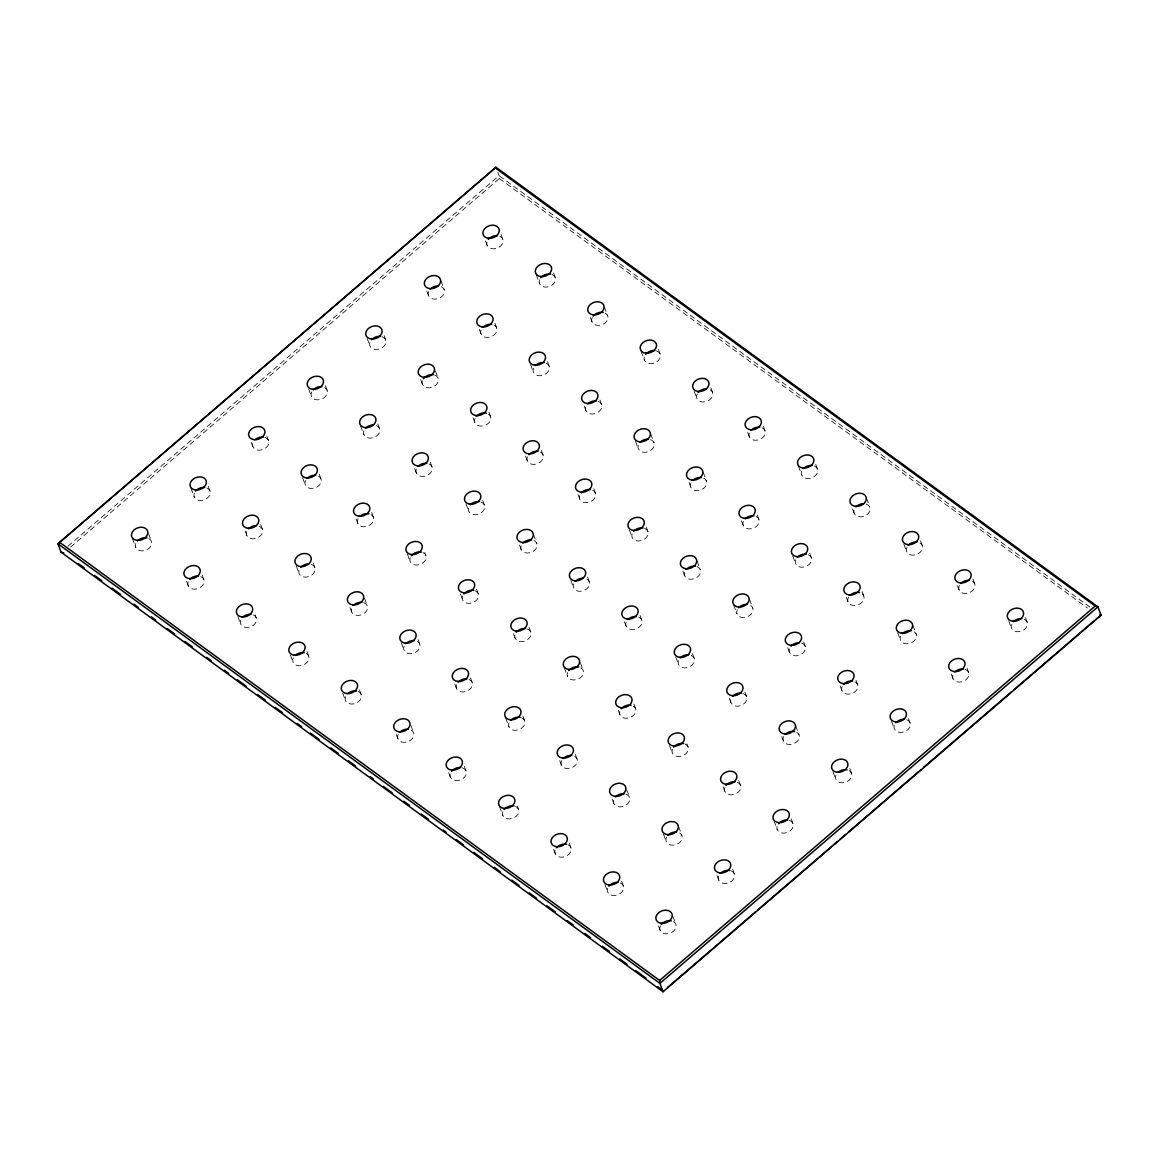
<?xml version="1.0" encoding="UTF-8"?>
<svg xmlns="http://www.w3.org/2000/svg" width="1159" height="1159" viewBox="0 0 1159 1159"><rect width="100%" height="100%" fill="white"/><g stroke="black" fill="none" stroke-linecap="round" stroke-linejoin="round"><path stroke-width="0.75" stroke-dasharray="5 3.75" d="M67.932 546.266L499.08 175.632L497.834 172.271M70.612 547.077L499.355 178.529L499.08 175.632L1089.721 606.939M499.355 178.529L1087.446 607.982M1025.469 617.515L1027.135 622.006M1008.765 620.862L1011.546 628.337M973.024 579.225L974.705 583.716M957.435 585.556L959.101 590.047M920.594 540.934L922.26 545.411M966.997 668.091L968.663 672.582M903.89 544.266L906.671 551.756M951.22 673.973L952.886 678.464M866.483 498.138L869.815 507.12M912.886 625.309L916.218 634.277M852.56 508.975L854.226 513.466M897.674 632.684L900.456 640.159M815.704 464.339L817.385 468.83M862.122 591.496L863.788 595.987M908.468 718.537L910.134 723.028M798.45 466.193L801.782 475.161M846.345 597.378L848.011 601.869M891.503 721.217L894.284 728.707M763.274 426.048L764.94 430.54M809.677 553.205L811.343 557.696M856.023 680.246L857.689 684.737M747.685 432.379L749.351 436.871M792.785 556.088L795.567 563.578M840.174 685.925L841.854 690.402M710.829 387.758L712.495 392.235M757.233 514.915L758.899 519.406M803.593 641.941L805.259 646.432M849.779 768.576L851.459 773.067M694.125 391.09L696.907 398.58M741.456 520.797L743.136 525.288M787.743 647.62L789.409 652.111M833.06 771.865L835.842 779.341M658.384 349.453L660.065 353.944M703.122 472.133L706.468 481.115M749.482 599.16L752.814 608.142M795.668 725.795L799.015 734.777M641.13 351.307L644.476 360.29M689.026 482.492L690.692 486.983M733.633 604.839L736.965 613.821M781.731 736.559L783.397 741.05M604.274 306.671L607.62 315.654M650.692 433.828L654.024 442.81M697.037 560.869L700.384 569.851M744.904 691.995L746.57 696.487M791.22 818.92L792.886 823.412M590.366 317.494L592.032 321.985M635.465 441.217L638.247 448.692M682.854 571.039L684.534 575.53M729.286 698.269L730.952 702.76M773.937 820.717L777.269 829.685M553.509 272.872L555.175 277.363M599.913 400.029L601.593 404.52M646.273 527.07L647.939 531.561M692.459 653.69L694.14 658.182M738.776 780.63L740.456 785.121M536.255 274.712L539.587 283.694M584.136 405.911L585.817 410.402M629.308 529.75L632.09 537.225M675.74 656.979L678.522 664.469M723.158 786.903L724.839 791.394M501.065 234.582L502.745 239.058M547.483 361.738L549.149 366.23M593.828 488.765L595.494 493.256M640.029 615.4L641.695 619.891M686.896 743.832L688.011 746.831M732.647 869.264L734.328 873.756M485.476 240.913L487.157 245.404M530.59 364.621L533.372 372.111M577.979 494.444L579.645 498.935M624.411 621.688L626.077 626.164M669.612 745.614L672.394 753.104M717.044 875.552L718.71 880.043M495.038 323.448L496.704 327.939M541.383 450.474L543.064 454.965M587.584 577.11L589.25 581.601M633.901 704.049L635.567 708.526M678.551 826.483L681.883 835.465M479.261 329.33L480.927 333.806M525.534 456.153L527.215 460.645M570.851 580.398L573.647 587.874M618.283 710.322L619.949 714.813M663.484 834.263L666.266 841.738M440.927 280.666L444.274 289.634M488.953 412.184L490.619 416.675M533.473 534.328L536.82 543.31M580.34 662.76L583.136 670.235M626.657 789.685L629.438 797.175M672.959 916.595L675.74 924.071M426.816 291.025L428.497 295.516M473.104 417.863L474.77 422.354M519.536 545.092L521.202 549.583M564.172 667.541L567.519 676.523M612.155 798.957L613.835 803.448M658.486 925.925L660.152 930.416M435.393 370.894L438.174 378.385M482.709 500.514L484.375 505.005M529.026 627.454L530.692 631.945M575.328 754.393L577.008 758.87M621.63 881.289L623.31 885.78M420.659 379.572L422.325 384.049M465.976 503.803L468.758 511.293M513.408 633.727L515.074 638.218M559.725 760.666L561.391 765.157M604.94 884.636L607.722 892.111M384.064 335.588L385.744 340.08M430.264 462.224L431.93 466.715M476.581 589.163L478.247 593.654M522.897 716.088L524.563 720.579M569.199 842.999L570.865 847.49M367.113 338.283L369.895 345.759M414.647 468.511L416.327 472.988M460.413 593.944L462.629 599.927M505.614 717.885L508.946 726.867M553.611 849.33L555.277 853.821M377.834 423.933L379.5 428.424M424.701 552.365L425.817 555.349M470.453 677.798L472.119 682.289M517.32 806.2L518.421 809.185M360.536 425.715L363.883 434.697M407.417 554.147L410.199 561.637M454.835 684.071L456.516 688.562M499.5 806.548L502.832 815.53M325.389 385.643L327.055 390.134M371.706 512.568L373.372 517.059M418.022 639.507L419.688 643.998M464.31 766.403L465.99 770.894M308.656 388.931L311.438 396.407M356.088 518.855L357.754 523.346M401.289 642.796L404.071 650.271M448.721 772.749L450.402 777.24M319.261 474.277L320.927 478.768M364.462 598.218L367.244 605.708M410.764 725.128L413.546 732.604M302.528 477.566L305.31 485.041M349.96 607.49L351.626 611.981M396.291 734.458L397.957 738.935M266.816 435.987L268.497 440.478M313.133 562.912L314.799 567.403M359.435 689.822L361.101 694.313M251.213 442.26L252.879 446.751M296.414 566.2L299.196 573.691M342.731 693.169L345.512 700.644M260.703 524.621L262.369 529.112M307.005 651.532L308.671 656.023M245.085 530.894L246.751 535.386M290.301 654.864L293.082 662.354M208.258 486.331L209.924 490.822M255.11 614.734L256.226 617.718M190.974 488.113L194.306 497.095M237.856 616.574L240.637 624.064M202.115 574.936L203.781 579.428M186.527 581.282L188.193 585.759M148.569 533.647L151.351 541.137M132.416 538.486L135.762 547.468M789.236 820.34A8.417 6.288 -20.4 0 1 792.408 828.323A8.417 6.288 -20.4 0 1 781.948 833.002A8.417 6.288 -20.4 0 1 777.312 825.686M796.74 732.3A8.417 6.288 -20.4 0 1 797.624 740.963A8.417 6.288 -20.4 0 1 786.57 743.948A8.417 6.288 -20.4 0 1 784.15 735.704M620.34 882.984A8.417 6.288 -20.4 0 1 622.586 891.126A8.417 6.288 -20.4 0 1 612.155 895.356A8.417 6.288 -20.4 0 1 607.736 888.113M914.06 631.727A8.417 6.288 -20.4 0 1 914.929 640.058A8.417 6.288 -20.4 0 1 904.44 643.506A8.417 6.288 -20.4 0 1 900.659 636.132M972.401 581.253A8.417 6.288 -20.4 0 1 973.517 589.685A8.417 6.288 -20.4 0 1 962.781 593.104A8.417 6.288 -20.4 0 1 959.435 585.367M854.965 681.782A8.417 6.288 -20.4 0 1 856.617 690.083A8.417 6.288 -20.4 0 1 846.012 693.893A8.417 6.288 -20.4 0 1 842.144 686.374M737.501 782.311A8.417 6.288 -20.4 0 1 739.558 790.684A8.417 6.288 -20.4 0 1 728.736 794.538A8.417 6.288 -20.4 0 1 725.186 786.715M679.609 832.988A8.417 6.288 -20.4 0 1 680.666 841.448A8.417 6.288 -20.4 0 1 669.931 844.81A8.417 6.288 -20.4 0 1 666.628 837.059M625.788 794.103A8.417 6.288 -20.4 0 1 628.7 802.521A8.417 6.288 -20.4 0 1 617.486 806.519A8.417 6.288 -20.4 0 1 614.574 798.102M862.209 593.843A8.417 6.288 -20.4 0 1 861.948 602.376A8.417 6.288 -20.4 0 1 851.271 604.969A8.417 6.288 -20.4 0 1 848.562 597.175M801.84 643.187A8.417 6.288 -20.4 0 1 804.317 651.575A8.417 6.288 -20.4 0 1 793.321 655.53A8.417 6.288 -20.4 0 1 790.061 647.403M742.919 693.415A8.417 6.288 -20.4 0 1 745.961 701.601A8.417 6.288 -20.4 0 1 735.125 705.961A8.417 6.288 -20.4 0 1 731.315 698.08M919.956 542.948A8.417 6.288 -20.4 0 1 921.072 551.394A8.417 6.288 -20.4 0 1 910.351 554.799A8.417 6.288 -20.4 0 1 906.99 547.077M567.896 844.694A8.417 6.288 -20.4 0 1 570.286 852.604A8.417 6.288 -20.4 0 1 560.246 857.153A8.417 6.288 -20.4 0 1 555.06 850.503M200.826 576.631A8.417 6.288 -20.4 0 1 202.926 584.991A8.417 6.288 -20.4 0 1 192.133 588.888A8.417 6.288 -20.4 0 1 188.526 581.079M493.908 325.027A8.417 6.288 -20.4 0 1 495.574 333.502A8.417 6.288 -20.4 0 1 484.679 337.081A8.417 6.288 -20.4 0 1 481.492 329.113M552.22 274.567A8.417 6.288 -20.4 0 1 554.466 282.695A8.417 6.288 -20.4 0 1 544.035 286.939A8.417 6.288 -20.4 0 1 539.601 279.696M434.755 375.125A8.417 6.288 -20.4 0 1 437.522 383.093A8.417 6.288 -20.4 0 1 427.265 387.7A8.417 6.288 -20.4 0 1 422.354 380.703M499.775 236.277A8.417 6.288 -20.4 0 1 502.166 244.187A8.417 6.288 -20.4 0 1 492.126 248.736A8.417 6.288 -20.4 0 1 486.939 242.086M382.325 336.834A8.417 6.288 -20.4 0 1 384.947 345.005A8.417 6.288 -20.4 0 1 374.299 349.308A8.417 6.288 -20.4 0 1 370.185 341.731M149.047 538.674A8.417 6.288 -20.4 0 1 150.337 546.903A8.417 6.288 -20.4 0 1 139.949 550.655A8.417 6.288 -20.4 0 1 135.777 543.47M264.832 437.407A8.417 6.288 -20.4 0 1 267.888 445.607A8.417 6.288 -20.4 0 1 257.037 449.967A8.417 6.288 -20.4 0 1 253.227 442.072M206.983 488.011A8.417 6.288 -20.4 0 1 209.026 496.371A8.417 6.288 -20.4 0 1 198.218 500.239A8.417 6.288 -20.4 0 1 194.669 492.416M441.463 286.737A8.417 6.288 -20.4 0 1 443.289 294.994A8.417 6.288 -20.4 0 1 432.742 298.921A8.417 6.288 -20.4 0 1 428.7 291.488M324.781 387.657A8.417 6.288 -20.4 0 1 325.665 396.32A8.417 6.288 -20.4 0 1 314.611 399.304A8.417 6.288 -20.4 0 1 312.191 391.061M849.17 770.59A8.417 6.288 -20.4 0 1 850.402 778.834A8.417 6.288 -20.4 0 1 840 782.557A8.417 6.288 -20.4 0 1 835.885 775.342M906.715 719.768A8.417 6.288 -20.4 0 1 909.351 727.953A8.417 6.288 -20.4 0 1 898.703 732.242A8.417 6.288 -20.4 0 1 894.589 724.665M1024.179 619.21A8.417 6.288 -20.4 0 1 1026.121 627.772A8.417 6.288 -20.4 0 1 1014.98 631.307A8.417 6.288 -20.4 0 1 1012.256 623.006M673.451 921.608A8.417 6.288 -20.4 0 1 674.567 930.054A8.417 6.288 -20.4 0 1 663.832 933.459A8.417 6.288 -20.4 0 1 660.485 925.737M515.465 806.403A8.417 6.288 -20.4 0 1 517.711 814.531A8.417 6.288 -20.4 0 1 507.28 818.776A8.417 6.288 -20.4 0 1 502.847 811.532M808.547 554.799A8.417 6.288 -20.4 0 1 810.373 563.057A8.417 6.288 -20.4 0 1 799.811 566.983A8.417 6.288 -20.4 0 1 795.784 559.551M633.292 706.063A8.417 6.288 -20.4 0 1 630.235 717.464A8.417 6.288 -20.4 0 1 619.761 711.496M696.965 566.592A8.417 6.288 -20.4 0 1 699.442 574.994A8.417 6.288 -20.4 0 1 688.432 578.935A8.417 6.288 -20.4 0 1 685.186 570.822M580.847 667.758A8.417 6.288 -20.4 0 1 582.079 676.016A8.417 6.288 -20.4 0 1 571.677 679.725A8.417 6.288 -20.4 0 1 567.548 672.51M521.622 717.783A8.417 6.288 -20.4 0 1 523.506 726.36A8.417 6.288 -20.4 0 1 512.365 729.851A8.417 6.288 -20.4 0 1 509.699 721.521M756.103 516.494A8.417 6.288 -20.4 0 1 757.609 525.172A8.417 6.288 -20.4 0 1 746.396 528.388A8.417 6.288 -20.4 0 1 744.107 519.927M638.754 617.081A8.417 6.288 -20.4 0 1 640.797 625.454A8.417 6.288 -20.4 0 1 629.989 629.308A8.417 6.288 -20.4 0 1 626.439 621.485M731.387 870.96A8.417 6.288 -20.4 0 1 733.43 879.319A8.417 6.288 -20.4 0 1 722.622 883.172A8.417 6.288 -20.4 0 1 719.058 875.349M965.172 669.38A8.417 6.288 -20.4 0 1 967.837 677.711A8.417 6.288 -20.4 0 1 956.885 681.796A8.417 6.288 -20.4 0 1 953.437 673.756M761.97 427.743A8.417 6.288 -20.4 0 1 763.926 436.306A8.417 6.288 -20.4 0 1 752.785 439.841A8.417 6.288 -20.4 0 1 750.061 431.525M644.52 528.301A8.417 6.288 -20.4 0 1 647.142 536.487A8.417 6.288 -20.4 0 1 636.508 540.775A8.417 6.288 -20.4 0 1 632.394 533.198M411.242 730.141A8.417 6.288 -20.4 0 1 412.358 738.587A8.417 6.288 -20.4 0 1 401.637 741.992A8.417 6.288 -20.4 0 1 398.276 734.255M527.026 628.873A8.417 6.288 -20.4 0 1 530.214 636.856A8.417 6.288 -20.4 0 1 519.754 641.535A8.417 6.288 -20.4 0 1 515.118 634.219M469.178 679.478A8.417 6.288 -20.4 0 1 471.22 687.852A8.417 6.288 -20.4 0 1 460.413 691.706A8.417 6.288 -20.4 0 1 456.863 683.882M703.672 478.203A8.417 6.288 -20.4 0 1 705.338 486.679A8.417 6.288 -20.4 0 1 694.429 490.257A8.417 6.288 -20.4 0 1 691.242 482.289M866.135 504.078A8.417 6.288 -20.4 0 1 869.236 512.249A8.417 6.288 -20.4 0 1 858.413 516.653A8.417 6.288 -20.4 0 1 854.545 508.787M750.728 605.549A8.417 6.288 -20.4 0 1 751.394 613.922A8.417 6.288 -20.4 0 1 740.876 617.225A8.417 6.288 -20.4 0 1 737.269 609.779M691.199 655.386A8.417 6.288 -20.4 0 1 693.082 663.962A8.417 6.288 -20.4 0 1 681.927 667.454A8.417 6.288 -20.4 0 1 679.261 659.123M462.311 767.852A8.417 6.288 -20.4 0 1 465.657 775.574A8.417 6.288 -20.4 0 1 455.646 780.601A8.417 6.288 -20.4 0 1 450.185 773.922M814.415 466.034A8.417 6.288 -20.4 0 1 816.66 474.176A8.417 6.288 -20.4 0 1 806.229 478.406A8.417 6.288 -20.4 0 1 801.796 471.162M574.719 756.407A8.417 6.288 -20.4 0 1 575.777 764.853A8.417 6.288 -20.4 0 1 565.041 768.229A8.417 6.288 -20.4 0 1 561.738 760.478M685.07 744.02A8.417 6.288 -20.4 0 1 687.258 752.177A8.417 6.288 -20.4 0 1 676.813 756.363A8.417 6.288 -20.4 0 1 672.437 749.105M605.317 313.191A8.417 6.288 -20.4 0 1 606.432 321.637A8.417 6.288 -20.4 0 1 595.712 325.042A8.417 6.288 -20.4 0 1 592.35 317.305M488.518 414.082A8.417 6.288 -20.4 0 1 489.199 422.456A8.417 6.288 -20.4 0 1 478.681 425.759A8.417 6.288 -20.4 0 1 475.074 418.312M253.27 614.936A8.417 6.288 -20.4 0 1 255.212 623.499A8.417 6.288 -20.4 0 1 244.071 627.033A8.417 6.288 -20.4 0 1 241.347 618.718M371.097 514.582A8.417 6.288 -20.4 0 1 372.155 523.042A8.417 6.288 -20.4 0 1 361.42 526.403A8.417 6.288 -20.4 0 1 358.102 518.653M311.148 564.332A8.417 6.288 -20.4 0 1 314.335 572.314A8.417 6.288 -20.4 0 1 303.875 577.008A8.417 6.288 -20.4 0 1 299.225 569.677M546.353 363.318A8.417 6.288 -20.4 0 1 548.178 371.575A8.417 6.288 -20.4 0 1 537.617 375.516A8.417 6.288 -20.4 0 1 533.589 368.084M428.989 463.904A8.417 6.288 -20.4 0 1 430.887 472.495A8.417 6.288 -20.4 0 1 419.732 475.987A8.417 6.288 -20.4 0 1 417.066 467.656M586.976 579.123A8.417 6.288 -20.4 0 1 588.207 587.367A8.417 6.288 -20.4 0 1 577.805 591.09A8.417 6.288 -20.4 0 1 573.676 583.875M710.206 389.772A8.417 6.288 -20.4 0 1 711.322 398.218A8.417 6.288 -20.4 0 1 700.587 401.622A8.417 6.288 -20.4 0 1 697.225 393.901M592.771 490.3A8.417 6.288 -20.4 0 1 594.567 498.399A8.417 6.288 -20.4 0 1 584.324 502.528A8.417 6.288 -20.4 0 1 579.674 495.588M358.145 691.517A8.417 6.288 -20.4 0 1 360.087 700.079A8.417 6.288 -20.4 0 1 348.96 703.614A8.417 6.288 -20.4 0 1 346.237 695.299M475.306 590.844A8.417 6.288 -20.4 0 1 477.349 599.203A8.417 6.288 -20.4 0 1 466.541 603.071A8.417 6.288 -20.4 0 1 462.992 595.248M417.399 641.521A8.417 6.288 -20.4 0 1 418.631 649.764A8.417 6.288 -20.4 0 1 408.229 653.488A8.417 6.288 -20.4 0 1 404.114 646.273M650.532 439.623A8.417 6.288 -20.4 0 1 653.053 448.171A8.417 6.288 -20.4 0 1 641.753 451.88A8.417 6.288 -20.4 0 1 639.232 443.346M533.879 540.5A8.417 6.288 -20.4 0 1 535.922 548.859A8.417 6.288 -20.4 0 1 525.114 552.727A8.417 6.288 -20.4 0 1 521.55 544.904M656.385 350.902A8.417 6.288 -20.4 0 1 659.616 358.855A8.417 6.288 -20.4 0 1 649.17 363.578A8.417 6.288 -20.4 0 1 644.476 356.277M540.326 452.01A8.417 6.288 -20.4 0 1 541.977 460.326A8.417 6.288 -20.4 0 1 531.373 464.122A8.417 6.288 -20.4 0 1 527.504 456.603M306.367 653.546A8.417 6.288 -20.4 0 1 307.483 661.992A8.417 6.288 -20.4 0 1 296.762 665.411A8.417 6.288 -20.4 0 1 293.401 657.675M422.876 552.553A8.417 6.288 -20.4 0 1 425.063 560.695A8.417 6.288 -20.4 0 1 414.618 564.897A8.417 6.288 -20.4 0 1 410.243 557.624M363.593 602.637A8.417 6.288 -20.4 0 1 366.635 610.822A8.417 6.288 -20.4 0 1 355.784 615.183A8.417 6.288 -20.4 0 1 351.988 607.302M598.087 401.333A8.417 6.288 -20.4 0 1 600.768 409.663A8.417 6.288 -20.4 0 1 589.801 413.749A8.417 6.288 -20.4 0 1 586.367 405.693M480.724 501.934A8.417 6.288 -20.4 0 1 483.897 509.917A8.417 6.288 -20.4 0 1 473.437 514.61A8.417 6.288 -20.4 0 1 468.801 507.28M318.653 476.291A8.417 6.288 -20.4 0 1 319.536 484.955A8.417 6.288 -20.4 0 1 308.497 487.953A8.417 6.288 -20.4 0 1 306.063 479.696M259.428 526.302A8.417 6.288 -20.4 0 1 261.311 534.879A8.417 6.288 -20.4 0 1 250.17 538.384A8.417 6.288 -20.4 0 1 247.504 530.054M376.559 425.614A8.417 6.288 -20.4 0 1 378.602 433.988A8.417 6.288 -20.4 0 1 367.794 437.841A8.417 6.288 -20.4 0 1 364.23 430.018"/><path stroke-width="1.5" d="M657.704 986.686L663.542 990.945L663.035 991.756L659.92 983.368L57.95 543.788L495.965 167.244L1097.935 606.838L1101.05 615.212L663.035 991.756L61.065 552.162L57.95 543.788L495.965 167.244M659.645 980.471L1095.226 606.041L1097.935 606.838L659.92 983.368L659.645 980.471L59.877 542.484M667.656 987.425L755.32 912.061M758.058 909.699L837.508 841.405M840.246 839.058L845.722 834.35M848.46 831.988L921.057 769.59M923.795 767.229L1011.459 691.865M1014.197 689.518L1093.647 621.224M1096.385 618.863L1101.05 615.212L1099.963 614.415M61.065 552.162L63.774 552.959M495.458 168.055L1095.226 606.041M78.363 563.622L84.201 567.881M94.415 575.342L101.717 580.673M111.93 588.135L120.681 594.524M133.821 604.114L138.196 607.316M151.322 616.907L155.712 620.094M167.374 628.627L174.676 633.959M184.889 641.42L192.191 646.736M206.78 657.399L211.155 660.601M224.295 670.192L228.671 673.379M237.421 679.782L246.186 686.171M257.863 694.69L265.15 700.022M275.364 707.483L282.666 712.814M297.255 723.477L301.644 726.664M310.395 733.067L319.145 739.456M330.822 747.975L338.124 753.307M348.337 760.768L355.639 766.099M370.228 776.747L373.14 778.891M383.354 786.338L392.119 792.742M403.796 801.26L409.62 805.519M421.297 814.053L428.598 819.384M443.187 830.032L446.114 832.162M456.327 839.623L463.614 844.954M473.843 852.416L482.593 858.805M494.27 867.338L500.108 871.597M511.785 880.116L519.073 885.447M529.286 892.908L536.588 898.239M546.802 905.701L555.552 912.09M567.229 920.623L573.068 924.882M584.744 933.401L590.583 937.674M602.26 946.193L609.547 951.525M619.775 958.986L627.062 964.317M635.827 970.706L646.041 978.167M661.34 924.433A8.417 6.288 -20.4 0 1 671.307 920.826M843.448 684.433A8.417 6.288 -20.4 0 1 852.763 681.086M785.165 734.473A8.417 6.288 -20.4 0 1 794.596 731.503M608.895 886.142A8.417 6.288 -20.4 0 1 618.066 882.419M960.825 583.455A8.417 6.288 -20.4 0 1 969.46 580.34M726.056 785.411A8.417 6.288 -20.4 0 1 735.226 781.731M615.588 796.856A8.417 6.288 -20.4 0 1 624.223 793.785M850.054 595.291A8.417 6.288 -20.4 0 1 859.543 592.582M791.003 646.128A8.417 6.288 -20.4 0 1 799.507 642.709M732.72 696.168A8.417 6.288 -20.4 0 1 741.354 693.082M556.465 847.837A8.417 6.288 -20.4 0 1 566.418 844.245M540.775 277.711A8.417 6.288 -20.4 0 1 550.742 274.118M137.486 540.891A8.417 6.288 -20.4 0 1 146.903 537.892M255.255 439.594A8.417 6.288 -20.4 0 1 263.281 437.088M195.538 491.112A8.417 6.288 -20.4 0 1 204.708 487.432M430.525 288.939A8.417 6.288 -20.4 0 1 438.421 285.998M371.488 339.775A8.417 6.288 -20.4 0 1 380.804 336.443M313.205 389.815A8.417 6.288 -20.4 0 1 321.84 386.729M488.33 239.42A8.417 6.288 -20.4 0 1 497.501 235.697M838.218 772.198A8.417 6.288 -20.4 0 1 847.041 769.808M504.02 809.547A8.417 6.288 -20.4 0 1 513.988 805.954M797.609 557.001A8.417 6.288 -20.4 0 1 806.316 554.132M686.128 569.547A8.417 6.288 -20.4 0 1 695.443 566.215M568.736 670.539A8.417 6.288 -20.4 0 1 578.718 666.976M510.713 720.275A8.417 6.288 -20.4 0 1 520.145 717.32M745.165 518.71A8.417 6.288 -20.4 0 1 753.872 515.842M668.033 835.161A8.417 6.288 -20.4 0 1 676.668 832.075M902.484 633.582A8.417 6.288 -20.4 0 1 911.191 630.728M778.5 823.716A8.417 6.288 -20.4 0 1 787.671 820.021M720.478 873.451A8.417 6.288 -20.4 0 1 729.909 870.496M954.929 671.887A8.417 6.288 -20.4 0 1 963.636 669.018M895.878 722.723A8.417 6.288 -20.4 0 1 904.382 719.29M400.29 731.778A8.417 6.288 -20.4 0 1 408.301 729.243M516.291 632.234A8.417 6.288 -20.4 0 1 525.476 628.555M458.269 681.985A8.417 6.288 -20.4 0 1 466.903 678.899M738.558 607.838A8.417 6.288 -20.4 0 1 747.062 604.418M680.29 657.877A8.417 6.288 -20.4 0 1 688.924 654.792M855.95 506.874A8.417 6.288 -20.4 0 1 863.745 503.701M451.575 771.257A8.417 6.288 -20.4 0 1 460.746 767.533M627.845 619.587A8.417 6.288 -20.4 0 1 636.479 616.501M803.52 468.584A8.417 6.288 -20.4 0 1 812.14 465.454M908.395 545.165A8.417 6.288 -20.4 0 1 917.015 542.05M621.181 708.83A8.417 6.288 -20.4 0 1 631.148 705.266M563.158 758.566A8.417 6.288 -20.4 0 1 571.793 755.48M673.611 747.12A8.417 6.288 -20.4 0 1 683.593 743.556M242.97 616.907A8.417 6.288 -20.4 0 1 250.981 614.357M360.13 516.19A8.417 6.288 -20.4 0 1 368.953 513.799M300.963 567.099A8.417 6.288 -20.4 0 1 308.758 563.955M535.415 365.534A8.417 6.288 -20.4 0 1 544.107 362.666M476.363 416.371A8.417 6.288 -20.4 0 1 486.461 413.198M692.734 480.406A8.417 6.288 -20.4 0 1 701.427 477.551M633.683 531.257A8.417 6.288 -20.4 0 1 642.999 527.91M575.4 581.296A8.417 6.288 -20.4 0 1 583.209 578.153M751.075 430.279A8.417 6.288 -20.4 0 1 759.696 427.164M347.845 693.488A8.417 6.288 -20.4 0 1 356.668 691.068M463.861 593.944A8.417 6.288 -20.4 0 1 473.828 590.38M405.838 643.68A8.417 6.288 -20.4 0 1 414.473 640.608M640.29 442.115A8.417 6.288 -20.4 0 1 648.171 439.174M581.238 492.952A8.417 6.288 -20.4 0 1 590.554 489.62M522.97 542.991A8.417 6.288 -20.4 0 1 531.604 539.906M698.095 392.597A8.417 6.288 -20.4 0 1 706.425 388.816M295.415 655.197A8.417 6.288 -20.4 0 1 304.223 652.778M411.416 555.654A8.417 6.288 -20.4 0 1 421.398 552.09M353.394 605.389A8.417 6.288 -20.4 0 1 362.028 602.303M587.845 403.825A8.417 6.288 -20.4 0 1 596.552 400.956M528.808 454.661A8.417 6.288 -20.4 0 1 538.124 451.329M470.525 504.701A8.417 6.288 -20.4 0 1 479.16 501.615M645.65 354.306A8.417 6.288 -20.4 0 1 654.821 350.583M418.08 466.411A8.417 6.288 -20.4 0 1 426.715 463.325M593.22 316.016A8.417 6.288 -20.4 0 1 603.173 312.408M189.917 579.181A8.417 6.288 -20.4 0 1 198.551 576.066M307.686 477.885A8.417 6.288 -20.4 0 1 315.712 475.378M248.519 528.808A8.417 6.288 -20.4 0 1 256.327 525.664M482.97 327.229A8.417 6.288 -20.4 0 1 491.677 324.375M423.412 378.703A8.417 6.288 -20.4 0 1 433.234 374.734M365.65 428.12A8.417 6.288 -20.4 0 1 373.459 424.976M1013.27 621.76A8.417 6.288 -20.4 0 1 1021.89 618.631M778.587 822.615A8.417 6.288 -20.4 0 0 789.207 813.56A8.417 6.288 -20.4 0 0 775.748 812.068A8.417 6.288 -20.4 0 0 778.587 822.615M837.16 772.271A8.417 6.288 -20.4 0 0 847.78 763.216A8.417 6.288 -20.4 0 0 834.321 761.709A8.417 6.288 -20.4 0 0 837.16 772.271M896.139 721.956A8.417 6.288 -20.4 0 0 906.237 712.553A8.417 6.288 -20.4 0 0 892.56 711.655A8.417 6.288 -20.4 0 0 896.139 721.956M504.179 808.417A8.417 6.288 -20.4 0 0 514.755 799.333A8.417 6.288 -20.4 0 0 501.267 797.899A8.417 6.288 -20.4 0 0 504.179 808.417M796.711 556.653A8.417 6.288 -20.4 0 0 807.635 547.859A8.417 6.288 -20.4 0 0 794.35 545.976A8.417 6.288 -20.4 0 0 796.711 556.653M621.267 707.729A8.417 6.288 -20.4 0 0 631.887 698.674A8.417 6.288 -20.4 0 0 618.428 697.182A8.417 6.288 -20.4 0 0 621.267 707.729M686.389 568.779A8.417 6.288 -20.4 0 0 696.487 559.377A8.417 6.288 -20.4 0 0 682.81 558.479A8.417 6.288 -20.4 0 0 686.389 568.779M568.837 669.438A8.417 6.288 -20.4 0 0 579.457 660.384A8.417 6.288 -20.4 0 0 565.998 658.892A8.417 6.288 -20.4 0 0 568.837 669.438M510.264 719.782A8.417 6.288 -20.4 0 0 520.884 710.728A8.417 6.288 -20.4 0 0 507.425 709.236A8.417 6.288 -20.4 0 0 510.264 719.782M744.266 518.363A8.417 6.288 -20.4 0 0 755.19 509.554A8.417 6.288 -20.4 0 0 741.905 507.671A8.417 6.288 -20.4 0 0 744.266 518.363M627.396 619.094A8.417 6.288 -20.4 0 0 638.015 610.04A8.417 6.288 -20.4 0 0 624.556 608.547A8.417 6.288 -20.4 0 0 627.396 619.094M720.029 872.959A8.417 6.288 -20.4 0 0 730.648 863.904A8.417 6.288 -20.4 0 0 717.189 862.412A8.417 6.288 -20.4 0 0 720.029 872.959M908.019 544.643A8.417 6.288 -20.4 0 0 918.58 535.559A8.417 6.288 -20.4 0 0 905.107 534.125A8.417 6.288 -20.4 0 0 908.019 544.643M556.624 846.707A8.417 6.288 -20.4 0 0 567.186 837.638A8.417 6.288 -20.4 0 0 553.712 836.19A8.417 6.288 -20.4 0 0 556.624 846.707M673.712 746.019A8.417 6.288 -20.4 0 0 684.332 736.979A8.417 6.288 -20.4 0 0 670.873 735.472A8.417 6.288 -20.4 0 0 673.712 746.019M855.574 506.353A8.417 6.288 -20.4 0 0 866.135 497.269A8.417 6.288 -20.4 0 0 852.662 495.82A8.417 6.288 -20.4 0 0 855.574 506.353M738.819 607.07A8.417 6.288 -20.4 0 0 748.917 597.667A8.417 6.288 -20.4 0 0 735.241 596.769A8.417 6.288 -20.4 0 0 738.819 607.07M679.84 657.385A8.417 6.288 -20.4 0 0 690.46 648.33A8.417 6.288 -20.4 0 0 677.001 646.838A8.417 6.288 -20.4 0 0 679.84 657.385M645.809 353.176A8.417 6.288 -20.4 0 0 656.385 344.093A8.417 6.288 -20.4 0 0 642.912 342.644A8.417 6.288 -20.4 0 0 645.809 353.176M529.069 453.893A8.417 6.288 -20.4 0 0 539.167 444.491A8.417 6.288 -20.4 0 0 525.491 443.593A8.417 6.288 -20.4 0 0 529.069 453.893M411.517 554.553A8.417 6.288 -20.4 0 0 422.137 545.498A8.417 6.288 -20.4 0 0 408.678 544.006A8.417 6.288 -20.4 0 0 411.517 554.553M352.944 604.897A8.417 6.288 -20.4 0 0 363.564 595.842A8.417 6.288 -20.4 0 0 350.105 594.35A8.417 6.288 -20.4 0 0 352.944 604.897M586.947 403.477A8.417 6.288 -20.4 0 0 597.87 394.683A8.417 6.288 -20.4 0 0 584.585 392.8A8.417 6.288 -20.4 0 0 586.947 403.477M470.076 504.208A8.417 6.288 -20.4 0 0 480.695 495.154A8.417 6.288 -20.4 0 0 467.236 493.662A8.417 6.288 -20.4 0 0 470.076 504.208M241.985 616.95A8.417 6.288 -20.4 0 0 252.546 607.867A8.417 6.288 -20.4 0 0 239.073 606.432A8.417 6.288 -20.4 0 0 241.985 616.95M593.379 314.886A8.417 6.288 -20.4 0 0 603.94 305.802A8.417 6.288 -20.4 0 0 590.467 304.353A8.417 6.288 -20.4 0 0 593.379 314.886M476.624 415.603A8.417 6.288 -20.4 0 0 486.722 406.201A8.417 6.288 -20.4 0 0 473.046 405.302A8.417 6.288 -20.4 0 0 476.624 415.603M562.709 758.073A8.417 6.288 -20.4 0 0 573.328 749.018A8.417 6.288 -20.4 0 0 559.869 747.526A8.417 6.288 -20.4 0 0 562.709 758.073M451.749 770.127A8.417 6.288 -20.4 0 0 462.311 761.043A8.417 6.288 -20.4 0 0 448.837 759.609A8.417 6.288 -20.4 0 0 451.749 770.127M803.129 468.062A8.417 6.288 -20.4 0 0 813.705 458.978A8.417 6.288 -20.4 0 0 800.232 457.53A8.417 6.288 -20.4 0 0 803.129 468.062M424.194 377.312A8.417 6.288 -20.4 0 0 434.277 367.896A8.417 6.288 -20.4 0 0 420.601 367.012A8.417 6.288 -20.4 0 0 424.194 377.312M306.642 477.957A8.417 6.288 -20.4 0 0 317.247 468.917A8.417 6.288 -20.4 0 0 303.803 467.41A8.417 6.288 -20.4 0 0 306.642 477.957M248.069 528.301A8.417 6.288 -20.4 0 0 258.689 519.261A8.417 6.288 -20.4 0 0 245.23 517.754A8.417 6.288 -20.4 0 0 248.069 528.301M365.201 427.613A8.417 6.288 -20.4 0 0 375.82 418.573A8.417 6.288 -20.4 0 0 362.361 417.066A8.417 6.288 -20.4 0 0 365.201 427.613M137.11 540.369A8.417 6.288 -20.4 0 0 147.671 531.286A8.417 6.288 -20.4 0 0 134.198 529.837A8.417 6.288 -20.4 0 0 137.11 540.369M488.504 238.29A8.417 6.288 -20.4 0 0 499.065 229.207A8.417 6.288 -20.4 0 0 485.592 227.772A8.417 6.288 -20.4 0 0 488.504 238.29M371.749 339.022A8.417 6.288 -20.4 0 0 381.847 329.605A8.417 6.288 -20.4 0 0 368.171 328.721A8.417 6.288 -20.4 0 0 371.749 339.022M254.198 439.667A8.417 6.288 -20.4 0 0 264.817 430.626A8.417 6.288 -20.4 0 0 251.358 429.12A8.417 6.288 -20.4 0 0 254.198 439.667M195.625 490.011A8.417 6.288 -20.4 0 0 206.244 480.971A8.417 6.288 -20.4 0 0 192.785 479.464A8.417 6.288 -20.4 0 0 195.625 490.011M732.285 695.675A8.417 6.288 -20.4 0 0 742.89 686.621A8.417 6.288 -20.4 0 0 729.446 685.128A8.417 6.288 -20.4 0 0 732.285 695.675M791.264 645.375A8.417 6.288 -20.4 0 0 801.362 635.958A8.417 6.288 -20.4 0 0 787.685 635.074A8.417 6.288 -20.4 0 0 791.264 645.375M405.389 643.187A8.417 6.288 -20.4 0 0 416.009 634.147A8.417 6.288 -20.4 0 0 402.55 632.64A8.417 6.288 -20.4 0 0 405.389 643.187M639.391 441.782A8.417 6.288 -20.4 0 0 650.315 432.973A8.417 6.288 -20.4 0 0 637.03 431.09A8.417 6.288 -20.4 0 0 639.391 441.782M522.521 542.499A8.417 6.288 -20.4 0 0 533.14 533.459A8.417 6.288 -20.4 0 0 519.681 531.952A8.417 6.288 -20.4 0 0 522.521 542.499M294.429 655.241A8.417 6.288 -20.4 0 0 304.991 646.157A8.417 6.288 -20.4 0 0 291.517 644.723A8.417 6.288 -20.4 0 0 294.429 655.241M843.709 683.665A8.417 6.288 -20.4 0 0 853.806 674.248A8.417 6.288 -20.4 0 0 840.13 673.365A8.417 6.288 -20.4 0 0 843.709 683.665M784.715 733.966A8.417 6.288 -20.4 0 0 795.335 724.926A8.417 6.288 -20.4 0 0 781.876 723.419A8.417 6.288 -20.4 0 0 784.715 733.966M726.157 784.31A8.417 6.288 -20.4 0 0 736.762 775.27A8.417 6.288 -20.4 0 0 723.317 773.763A8.417 6.288 -20.4 0 0 726.157 784.31M667.584 834.654A8.417 6.288 -20.4 0 0 678.203 825.614A8.417 6.288 -20.4 0 0 664.744 824.107A8.417 6.288 -20.4 0 0 667.584 834.654M615.154 796.363A8.417 6.288 -20.4 0 0 625.759 787.323A8.417 6.288 -20.4 0 0 612.314 785.816A8.417 6.288 -20.4 0 0 615.154 796.363M399.304 731.836A8.417 6.288 -20.4 0 0 409.866 722.752A8.417 6.288 -20.4 0 0 396.392 721.304A8.417 6.288 -20.4 0 0 399.304 731.836M750.699 429.757A8.417 6.288 -20.4 0 0 761.26 420.674A8.417 6.288 -20.4 0 0 747.787 419.239A8.417 6.288 -20.4 0 0 750.699 429.757M633.944 530.489A8.417 6.288 -20.4 0 0 644.042 521.072A8.417 6.288 -20.4 0 0 630.366 520.188A8.417 6.288 -20.4 0 0 633.944 530.489M516.392 631.133A8.417 6.288 -20.4 0 0 527.012 622.093A8.417 6.288 -20.4 0 0 513.553 620.587A8.417 6.288 -20.4 0 0 516.392 631.133M1012.894 621.238A8.417 6.288 -20.4 0 0 1023.455 612.155A8.417 6.288 -20.4 0 0 1009.982 610.706A8.417 6.288 -20.4 0 0 1012.894 621.238M661.499 923.303A8.417 6.288 -20.4 0 0 672.075 914.219A8.417 6.288 -20.4 0 0 658.587 912.77A8.417 6.288 -20.4 0 0 661.499 923.303M954.031 671.539A8.417 6.288 -20.4 0 0 964.954 662.731A8.417 6.288 -20.4 0 0 951.655 660.847A8.417 6.288 -20.4 0 0 954.031 671.539M609.069 885.012A8.417 6.288 -20.4 0 0 619.63 875.929A8.417 6.288 -20.4 0 0 606.157 874.48A8.417 6.288 -20.4 0 0 609.069 885.012M901.586 633.249A8.417 6.288 -20.4 0 0 912.51 624.44A8.417 6.288 -20.4 0 0 899.225 622.557A8.417 6.288 -20.4 0 0 901.586 633.249M960.449 582.934A8.417 6.288 -20.4 0 0 971.025 573.85A8.417 6.288 -20.4 0 0 957.551 572.416A8.417 6.288 -20.4 0 0 960.449 582.934M849.141 594.958A8.417 6.288 -20.4 0 0 860.079 586.15A8.417 6.288 -20.4 0 0 846.78 584.266A8.417 6.288 -20.4 0 0 849.141 594.958M457.834 681.478A8.417 6.288 -20.4 0 0 468.439 672.437A8.417 6.288 -20.4 0 0 454.994 670.931A8.417 6.288 -20.4 0 0 457.834 681.478M691.822 480.072A8.417 6.288 -20.4 0 0 702.76 471.264A8.417 6.288 -20.4 0 0 689.46 469.381A8.417 6.288 -20.4 0 0 691.822 480.072M574.965 580.789A8.417 6.288 -20.4 0 0 585.57 571.749A8.417 6.288 -20.4 0 0 572.126 570.242A8.417 6.288 -20.4 0 0 574.965 580.789M346.86 693.546A8.417 6.288 -20.4 0 0 357.436 684.462A8.417 6.288 -20.4 0 0 343.948 683.013A8.417 6.288 -20.4 0 0 346.86 693.546M698.254 391.467A8.417 6.288 -20.4 0 0 708.815 382.383A8.417 6.288 -20.4 0 0 695.342 380.949A8.417 6.288 -20.4 0 0 698.254 391.467M581.499 492.198A8.417 6.288 -20.4 0 0 591.597 482.781A8.417 6.288 -20.4 0 0 577.921 481.898A8.417 6.288 -20.4 0 0 581.499 492.198M463.962 592.843A8.417 6.288 -20.4 0 0 474.567 583.803A8.417 6.288 -20.4 0 0 461.123 582.296A8.417 6.288 -20.4 0 0 463.962 592.843M359.073 516.262A8.417 6.288 -20.4 0 0 369.692 507.207A8.417 6.288 -20.4 0 0 356.233 505.715A8.417 6.288 -20.4 0 0 359.073 516.262M300.514 566.606A8.417 6.288 -20.4 0 0 311.119 557.551A8.417 6.288 -20.4 0 0 297.675 556.059A8.417 6.288 -20.4 0 0 300.514 566.606M534.502 365.186A8.417 6.288 -20.4 0 0 545.44 356.378A8.417 6.288 -20.4 0 0 532.14 354.495A8.417 6.288 -20.4 0 0 534.502 365.186M417.646 465.918A8.417 6.288 -20.4 0 0 428.251 456.863A8.417 6.288 -20.4 0 0 414.806 455.371A8.417 6.288 -20.4 0 0 417.646 465.918M189.54 578.66A8.417 6.288 -20.4 0 0 200.116 569.576A8.417 6.288 -20.4 0 0 186.628 568.127A8.417 6.288 -20.4 0 0 189.54 578.66M482.072 326.896A8.417 6.288 -20.4 0 0 492.995 318.088A8.417 6.288 -20.4 0 0 479.71 316.204A8.417 6.288 -20.4 0 0 482.072 326.896M540.934 276.581A8.417 6.288 -20.4 0 0 551.51 267.512A8.417 6.288 -20.4 0 0 538.022 266.063A8.417 6.288 -20.4 0 0 540.934 276.581M429.627 288.605A8.417 6.288 -20.4 0 0 440.565 279.797A8.417 6.288 -20.4 0 0 427.265 277.914A8.417 6.288 -20.4 0 0 429.627 288.605M312.756 389.323A8.417 6.288 -20.4 0 0 323.375 380.282A8.417 6.288 -20.4 0 0 309.917 378.776A8.417 6.288 -20.4 0 0 312.756 389.323"/></g></svg>
